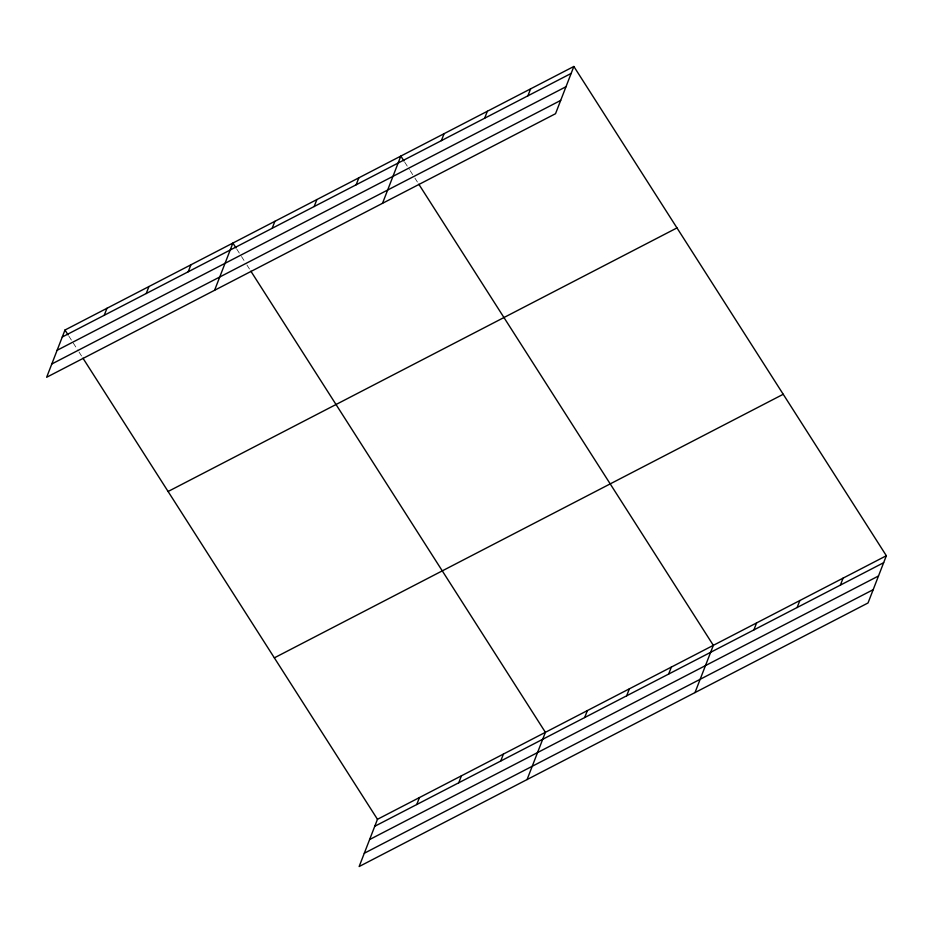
<?xml version="1.0" encoding="UTF-8"?>
<svg xmlns="http://www.w3.org/2000/svg" width="933" height="933" viewBox="0 0 933 933"><rect width="100%" height="100%" fill="white"/><g stroke="black" fill="none" stroke-linecap="round" stroke-linejoin="round"><path stroke-width="0.7" stroke-dasharray="4.67 3.5" d="M404.735 162.19L409.424 169.526M410.205 170.751L414.112 176.873M414.893 178.086L418.019 182.985M236.807 249.169L240.714 255.28M241.495 256.505L246.184 263.852M246.965 265.065L250.091 269.964M68.879 336.148L78.255 350.831M79.037 352.056L82.162 356.942"/><path stroke-width="1.4" d="M573.853 66.465L64.972 330.037L46.65 377.27L555.532 113.698L573.853 66.465L886.35 555.73L868.028 602.963L359.147 866.535L377.468 819.302L886.35 555.73M104.251 315.261L106.957 308.287M146.236 293.522L148.942 286.548M188.221 271.771L190.915 264.797M214.578 290.291L232.9 243.058L236.026 247.945M272.179 228.282L274.885 221.308M314.164 206.531L316.87 199.569M356.149 184.792L358.855 177.818M382.507 203.312L400.828 156.079L403.954 160.966M441.379 140.638L444.085 133.676M484.635 118.234L487.341 111.272M527.891 95.831L530.597 88.868M416.748 804.526L419.453 797.563M458.733 782.787L461.438 775.813M500.718 761.036L503.423 754.074M527.075 779.556L545.397 732.323L250.872 271.188M584.676 717.547L587.382 710.584M626.661 695.808L629.367 688.834M668.646 674.058L671.352 667.083M695.003 692.578L713.337 645.344L418.8 184.209M753.876 629.915L756.581 622.941M797.132 607.511L799.838 600.537M840.388 585.108L843.094 578.133M62.266 337.011L571.148 73.427M57.111 350.295L565.993 86.722M51.805 363.987L560.686 100.414M168.092 491.493L676.973 227.92M274.349 657.847L783.23 394.274M374.763 826.276L883.644 562.704M369.608 839.56L878.489 575.988M364.302 853.252L873.183 589.679M64.972 330.037L68.097 334.924M82.944 358.167L377.468 819.302"/></g></svg>
